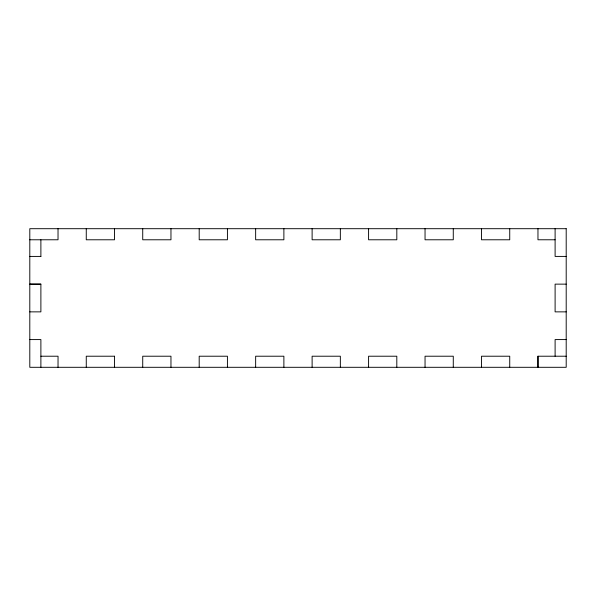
<?xml version="1.0" encoding="UTF-8"?>
<svg xmlns="http://www.w3.org/2000/svg" width="596" height="596" viewBox="0 0 596 596"><rect width="100%" height="100%" fill="white"/><g stroke="black" fill="none" stroke-linecap="round" stroke-linejoin="round"><path stroke-width="0.89" d="M29.8 239.786L58.028 239.778L58.028 228.7M555.107 239.786L537.965 239.778L537.965 228.7M29.8 256.422L40.886 256.414M566.2 256.414L555.107 256.414L555.107 228.7M40.886 284.136L29.807 284.136L40.886 284.15L40.886 311.864L29.8 311.864M566.2 284.136L555.107 284.136L555.107 311.864L566.2 311.864M29.8 339.586L40.886 339.578L40.886 367.3M566.2 339.578L555.107 339.578L555.107 356.214M40.886 356.214L58.043 356.214L58.028 367.3M114.506 356.214L86.264 356.214L86.264 367.3M537.979 356.214L537.979 367.3L537.965 356.214L566.2 356.214M509.736 228.7L509.736 239.786L481.501 239.786L481.501 228.7M509.736 367.3L509.736 356.214L481.501 356.214L481.501 367.3M453.273 228.7L453.273 239.786L425.045 239.786L425.045 228.7M453.273 367.3L453.28 356.214L425.045 356.214L425.045 367.3M396.817 228.7L396.817 239.786L368.581 239.786L368.581 228.7M396.817 367.3L396.809 356.214L368.581 356.214L368.581 367.3M340.346 228.7L340.346 239.786L312.118 239.786L312.118 228.7M340.346 367.3L340.353 356.214L312.118 356.214L312.118 367.3M283.882 228.7L283.882 239.786L255.647 239.786L255.647 228.7M283.882 367.3L283.882 356.214L255.647 356.214L255.647 367.3M227.426 228.7L227.426 239.786L199.198 239.786L199.198 228.7M227.426 367.3L227.426 356.214L199.191 356.214L199.198 367.3M170.963 228.7L170.963 239.786L142.727 239.786L142.727 228.7M170.963 367.3L170.963 356.214L142.727 356.214L142.727 367.3M114.499 228.7L114.499 239.786L86.264 239.786L86.264 228.7M114.499 356.214L114.499 367.3M40.886 239.778L40.886 256.422M566.2 228.7L29.8 228.7L29.8 367.3L566.2 367.3L566.2 228.7"/></g></svg>
